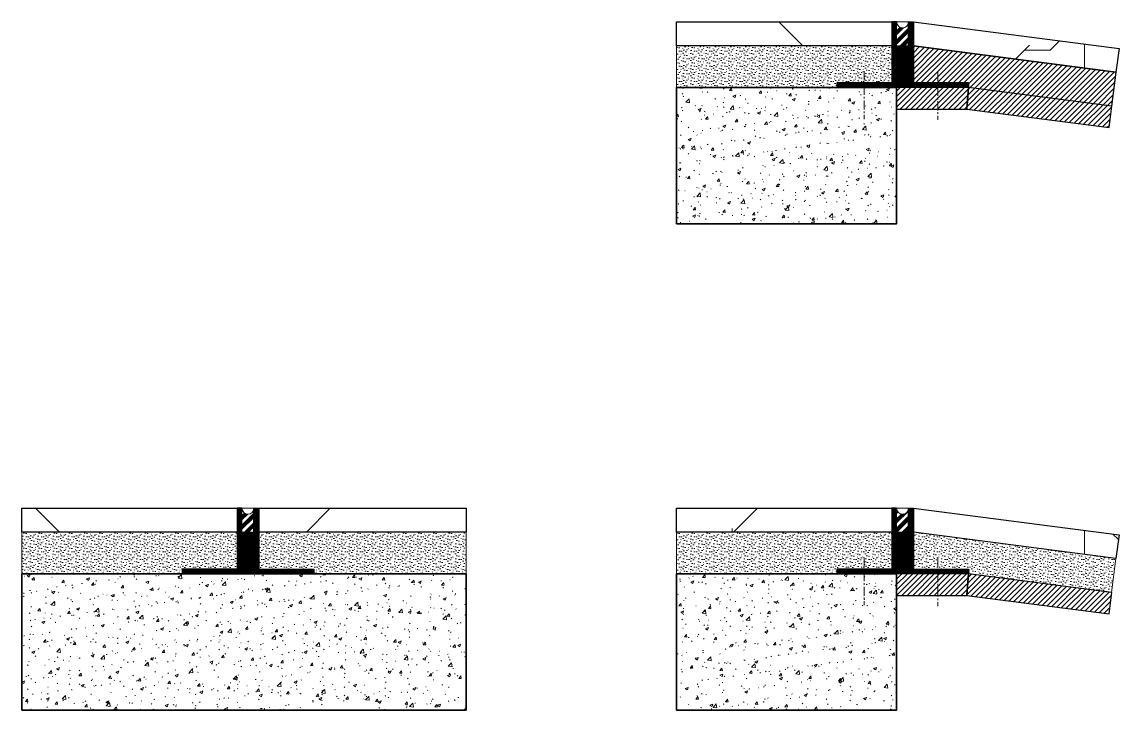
# Model space of a CAD drawing. Header units: millimetres. Extents: x -159872 to 386485, y -250577 to 158966.
# Drawn here: x -45804 to -44886, y 31626 to 32202 of the extents above; entities that cross this region are included whole.
import ezdxf

# ---------------------------------------------------------------- set-up
doc = ezdxf.new("R2010")
doc.units = ezdxf.units.MM
doc.linetypes.add('Line Type-23', pattern=[12.192, 7.62, -1.524, 1.524, -1.524])
doc.layers.add('LDS-finishes-floor', color=252, linetype='Continuous', lineweight=9)
doc.layers.add('LDS-finishes-floor_Hatch', color=7, linetype='Continuous', lineweight=5)
pattern_1 = [(50, (60673.513, -36457.515), (24.7998088, -2.169702), [2.593181, -28.524994]), (-5, (60673.513, -36457.515), (-4.7974314, 26.007607), [2.074545, -22.819995]), (100.4514, (60675.58, -36457.696), (20.0023958, 23.8378892), [2.203865, -24.2425144]), (46.1842, (60673.513, -36450.6), (36.90066, -5.722944), [3.889772, -42.787491]), (96.6356, (60676.59, -36451.077), (32.316664, 33.680856), [3.305797, -36.363766]), (-8.8158, (60673.513, -36450.6), (32.316638, 33.680881), [3.111818, -34.229993]), (21, (60676.97, -36452.329), (20.638509, -13.92085), [2.593181, -28.524994]), (-34, (60676.97, -36452.33), (8.41281, 25.0726067), [2.074545, -22.819995]), (71.4514, (60678.69, -36453.49), (29.0513276, 11.151734), [2.203865, -24.2425144]), (37.5, (60673.513, -36457.515), (0.4204361, 11.51005467), [0.3457575, -68.2698184]), (37.5, (60691.672, -36443.581), (0.4204361, 11.51005467), [0.3457575, -68.2698184]), (37.5, (60691.947, -36443.371), (0.4204361, 11.51005467), [0.3457575, -68.2698184]), (37.5, (60710.6, -36429.058), (0.4204361, 11.51005467), [0.3457575, -68.2698184]), (37.5, (60710.874, -36428.847), (0.4204361, 11.51005467), [0.3457575, -68.2698184]), (7.5, (60673.513, -36457.515), (9.0958266, 13.6370807), [0.3457575, -43.6173086]), (7.5, (60686.951, -36455.746), (9.0958266, 13.6370807), [0.3457575, -43.6173086]), (7.5, (60687.294, -36455.701), (9.0958266, 13.6370807), [0.3457575, -43.6173086]), (7.5, (60709.473, -36452.781), (9.0958266, 13.6370807), [0.3457575, -43.6173086]), (7.5, (60709.816, -36452.736), (9.0958266, 13.6370807), [0.3457575, -43.6173086]), (-32.5, (60665.803, -36457.515), (18.4573111, -0.7798516), [0.3457575, -71.053166]), (-32.5, (60673.385, -36462.345), (18.4573111, -0.7798516), [0.3457575, -71.053166]), (-32.5, (60673.676, -36462.531), (18.4573111, -0.7798516), [0.3457575, -71.053166]), (-32.5, (60696.713, -36477.207), (18.4573111, -0.7798516), [0.3457575, -71.053166]), (-32.5, (60697.005, -36477.393), (18.4573111, -0.7798516), [0.3457575, -71.053166]), (-42.5, (60662.345, -36457.515), (20.1640992, 3.4612048), [0.3457575, -54.214776]), (-42.5, (60670.885, -36465.34), (20.1640992, 3.4612048), [0.3457575, -54.214776]), (-42.5, (60671.14, -36465.574), (20.1640992, 3.4612048), [0.3457575, -54.214776]), (-42.5, (60684.6, -36477.908), (20.1640992, 3.4612048), [0.3457575, -54.214776]), (-42.5, (60684.855, -36478.141), (20.1640992, 3.4612048), [0.3457575, -54.214776])]
pattern_2 = [(45, (60675.529, -36455.824), (6.35, -6.35), [0.08980256, -8.89045354]), (45, (60674.405, -36458.743), (6.35, -6.35), [0.08980256, -8.89045354]), (45, (60677.0365, -36458.329), (6.35, -6.35), [0.08980256, -8.89045354]), (45, (60670.512, -36456.822), (6.35, -6.35), [0.08980256, -8.89045354]), (45, (60672.439, -36459.624), (6.35, -6.35), [0.08980256, -8.89045354]), (45, (60673.893, -36461.1285), (6.35, -6.35), [0.08980256, -8.89045354]), (45, (60676.071, -36459.985), (6.35, -6.35), [0.08980256, -8.89045354]), (45, (60674.183, -36452.748), (6.35, -6.35), [0.08980256, -8.89045354]), (45, (60678.0995, -36457.595), (6.35, -6.35), [0.2245064, -8.7557497]), (45, (60673.876, -36455.224), (6.35, -6.35), [0.08980256, -8.89045354]), (45, (60670.701, -36459.558), (6.35, -6.35), [0.08980256, -8.89045354]), (45, (60672.206, -36454.9495), (6.35, -6.35), [0.2245064, -8.7557497]), (45, (60674.953, -36462.8875), (6.35, -6.35), [0.08980256, -8.89045354]), (45, (60673.513, -36457.515), (6.35, -6.35), [0.2245064, -8.7557497]), (45, (60671.906, -36462.183), (6.35, -6.35), [0.2245064, -8.7557497])]
pattern_3 = [(0, (61187.9, -35583.1), (0, 1028.7), [10.287, -1018.413]), (0, (61599.3, -35583.1), (0, 1028.7), [10.287, -1018.413]), (0, (61342.2, -35830), (0, 1028.7), [10.287, -1018.413]), (0, (60879.3, -35830), (0, 1028.7), [10.287, -1018.413]), (0, (61342.2, -36200.3), (0, 1028.7), [10.287, -1018.413]), (0, (61342.2, -36406.1), (0, 1028.7), [10.287, -1018.413]), (0, (60879.3, -36406.1), (0, 1028.7), [10.287, -1018.413]), (0, (61064.7, -35749.2), (0, 1028.7), [54.485, -974.215]), (0, (61299.9, -35639.2), (0, 1028.7), [116.844, -911.856]), (0, (60763, -36417.4), (0, 1028.7), [23.757, -1004.943]), (0, (61410.4, -36277.9), (0, 1028.7), [69.5926, -959.1074]), (0, (61528.7, -36217), (0, 1028.7), [86.091, -942.609]), (0, (61572.6, -36069.7), (0, 1028.7), [58.715, -969.985]), (0, (60928.4, -35488.4), (0, 1028.7), [37.069, -991.594]), (0, (61321.9, -35488.4), (0, 1028.7), [40.252, -988.411]), (0, (60864.3, -35772.1), (0, 1028.7), [70.358, -958.435]), (0, (61125.4, -35772.1), (0, 1028.7), [44.5376, -984.255]), (0, (60990.4, -35716.5), (0, 1028.7), [21.461, -1007.24]), (0, (61556.2, -35716.5), (0, 1028.7), [44.377, -984.324]), (0, (61238.5, -36146.3), (0, 1028.7), [153.52, -875.124]), (0, (61593.4, -36146.3), (0, 1028.7), [41.98, -986.664]), (0, (60956.5, -36392.1), (0, 1028.7), [62.004, -966.665]), (0, (61630.7, -36392.1), (0, 1028.7), [28.697, -999.9725]), (0, (61458.9, -35694.6), (0, 1028.7), [75.445, -953.255]), (0, (61363.9, -35474.6), (0, 1028.7), [66.749, -961.951]), (0, (61082.9, -35861.4), (0, 1028.7), [62.839, -965.8505]), (0, (61194.6, -35861.4), (0, 1028.7), [89.707, -938.983]), (0, (60843.1, -35460.8), (0, 1028.7), [57.676, -971.024]), (0, (60800, -35987.7), (0, 1028.7), [18.6544, -1010.0456]), (0, (60772.8, -35819.6), (0, 1028.7), [34.719, -993.981]), (0, (61453, -36437.8), (0, 1028.7), [132.0264, -896.6736]), (0, (61357.1, -35934.3), (0, 1028.7), [54.2475, -974.402]), (0, (61466.9, -35934.3), (0, 1028.7), [137.143, -891.506]), (0, (60886.2, -35961.3), (0, 1028.7), [90.4135, -938.2865]), (45, (61557.4, -36084.86), (0, 1028.7003), [21.424, -1433.378]), (45, (61604.1, -35934.3), (0, 1028.7003), [85.022, -1369.78]), (45, (60818.7, -35987.7), (-1e-13, 1028.7003), [73.3144, -1381.4865]), (45, (60934.7, -35772.15), (-1e-13, 1028.7003), [84.875, -1369.927]), (45, (61011.8, -35716.5), (0, 1028.7003), [40.588, -1414.2136]), (45, (61017.65, -35796.2), (-1e-13, 1028.7003), [66.517, -1388.284]), (45, (61392, -36146.35), (-1e-13, 1028.7003), [112.498, -1342.303]), (45, (61467.8, -36277.9), (-1e-13, 1028.7003), [86.091, -1368.71]), (45, (61390.1, -36298.2), (-1e-13, 1028.7003), [28.697, -1426.104]), (45, (61175.4, -36362.94), (-1e-13, 1028.7003), [92.221, -1362.58]), (45, (61018.5, -36392.1), (-1e-13, 1028.7003), [123.1364, -1331.6655]), (45, (60786.8, -36417.4), (-1e-13, 1028.7003), [50.857, -1403.944]), (45, (61416.8, -35639.2), (-1e-13, 1028.7003), [77.483, -1377.318]), (45, (60724.95, -36331), (0, 1028.7003), [78.464, -1377.1516]), (45, (61105.6, -35950.4), (0, 1028.7003), [125.738, -1329.878]), (45, (61635.44, -36146.35), (0, 1028.7003), [40.683, -1414.119]), (45, (61266.2, -35544.1), (-1e-13, 1028.7003), [78.809, -1375.992]), (45, (61350.1, -35488.4), (-1e-13, 1028.7003), [19.53, -1435.271]), (45, (61390.1, -35763.4), (0, 1028.7003), [97.2636, -1357.538]), (45, (61145.7, -35861.4), (-1e-13, 1028.7003), [80.208, -1374.594]), (45, (60745.9, -35558), (0, 1028.7003), [137.521, -1317.281]), (45, (60724.95, -35867.44), (-1e-13, 1028.7003), [67.684, -1387.118]), (45, (61239, -36426.5), (-1e-13, 1028.7003), [38.519, -1416.282]), (45, (61659.4, -36392.1), (-1e-13, 1028.7003), [51.655, -1403.147]), (45, (61585.1, -36437.8), (-1e-13, 1028.7003), [84.11, -1370.691]), (45, (60822.75, -36024.75), (-1e-13, 1028.7003), [89.687, -1365.115]), (45, (60745.9, -36121), (0, 1028.7003), [108.716, -1346.086]), (90, (60822.7, -36381.4), (-1028.7, 6e-14), [63.572, -965.128]), (90, (61471.6, -36066.8), (-1028.7, 6e-14), [72.331, -956.37]), (90, (60745.9, -36181.5), (-1028.7, 6e-14), [60.5, -968.264]), (90, (60745.9, -35615.8), (-1028.7, 6e-14), [57.864, -970.899]), (90, (61471.6, -35584.4), (-1028.7, 6e-14), [68.893, -959.807]), (90, (60870.5, -35935.8), (-1028.7, 6e-14), [53.235, -975.465]), (90, (61664.2, -36117.6), (-1028.7, 6e-14), [14.947, -1013.681]), (90, (61664.2, -35874.2), (-1028.7, 6e-14), [94.023, -934.605]), (90, (61390.1, -36374.9), (-1028.7, 6e-14), [76.661, -952.062]), (90, (61390.1, -35857.4), (-1028.7, 6e-14), [94.023, -934.6995]), (90, (61105.6, -36305.1), (-1028.7, 6e-14), [142.415, -886.328]), (90, (61105.6, -35995.3), (-1028.7, 6e-14), [44.954, -983.789]), (90, (61040.5, -36097.6), (-1028.7, 6e-14), [72.331, -955.65]), (90, (61040.5, -35687.7), (-1028.7, 6e-14), [124.3575, -903.6235]), (90, (60822.7, -36048.6), (-1028.7, 6e-14), [23.883, -1004.817]), (90, (61557.4, -36110.3), (-1028.7, 6e-14), [25.448, -1003.252]), (90, (60764.7, -35672.5), (-1028.7, 6e-14), [37.853, -990.847]), (90, (60724.9, -36379.3), (-1028.7, 6e-14), [48.286, -981.663]), (90, (60724.9, -35911.3), (-1028.7, 6e-14), [45.134, -984.815]), (90, (61266.2, -36399.2), (-1028.7, 6e-14), [75.947, -952.782]), (90, (61266.2, -35605.5), (-1028.7, 6e-14), [61.413, -967.315]), (90, (61695.9, -36355.6), (-1028.7, 6e-14), [57.394, -971.306]), (90, (61161.8, -36069.6), (-1028.7, 6e-14), [18.0825, -1010.6175]), (135, (61082.86, -35861.4), (-1028.7003, 0), [92.221, -1362.58]), (135, (61142.2, -35772.15), (-1028.7003, 0), [32.519, -1422.282]), (135, (61571.24, -35731.5), (-1028.7003, 0), [52.183, -1402.619]), (135, (60938.1, -35498), (-1028.7003, 0), [52.7085, -1402.092]), (135, (61040.5, -35563.4), (-1028.7003, 0), [106.107, -1348.694]), (135, (61471.6, -35515.5), (-1028.7003, 0), [57.864, -1396.9376]), (135, (61664.2, -35780.1), (-1028.7003, 0), [89.998, -1364.804]), (135, (61466.95, -35934.3), (-1028.7003, 0), [108.645, -1346.156]), (135, (61357.14, -35934.3), (-1028.7003, 0), [103.071, -1351.73]), (135, (61471.6, -35994.5), (-1028.7003, 0), [85.117, -1369.684]), (135, (61695.95, -36298.2), (-1028.7003, 0), [114.7885, -1340.0134]), (135, (61453.04, -36437.8), (-1028.7003, 0), [88.975, -1365.8256]), (135, (61266.2, -36323.3), (-1028.7003, 0), [36.165, -1418.636]), (135, (61239, -36426.5), (-1028.7003, 0), [89.868, -1364.934]), (135, (60864.3, -35772.15), (-1028.7003, 0), [140.871, -1313.93]), (135, (60870.54, -35882.6), (-1028.7003, 0), [89.111, -1365.691]), (135, (60800.04, -35987.7), (-1028.7003, 0), [106.198, -1348.603]), (135, (61040.5, -36025.3), (-1028.7003, 0), [90.4135, -1364.3885]), (135, (61105.6, -36162.65), (-1028.7003, 0), [92.002, -1362.8]), (135, (60956.5, -36392.1), (-1028.7003, 0), [297.857, -1156.945]), (135, (60822.75, -36317.84), (-1028.7003, 0), [59.848, -1394.954]), (135, (60763, -36417.4), (-1028.7003, 0), [53.858, -1400.944]), (135, (61593.46, -36146.35), (-1028.7003, 0), [50.962, -1403.839]), (135, (61664.2, -36102.6), (-1028.7003, 0), [46.555, -1408.246]), (135, (61202.4, -35804.7), (-1028.7003, 0), [46.012, -1408.79]), (135, (61299.94, -35639.2), (-1028.7003, 0), [47.693, -1407.108]), (135, (60774.4, -35644.4), (-1028.7003, 0), [40.382, -1414.419]), (135, (61175.3, -36065.1), (-1028.7003, 0), [98.643, -1356.158]), (135, (61238.5, -36146.35), (-1028.7003, 0), [108.496, -1346.306])]
pattern_4 = [(45, (60673.5132, -36457.5152), (-0.79375, 0.440972222), []), (45, (60673.2707, -36457.3829), (-0.79375, 0.440972222), [])]
pattern_5 = [(45, (60673.51323, -36457.5152), (-0.2645833333, 0.4850694444), [])]
pattern_6 = [(45, (60673.513, -36457.515), (-3.92886205, 3.92886205), []), (45, (60672.952, -36456.954), (-3.92886205, 3.92886205), []), (45, (60672.3907, -36456.3927), (-3.92886205, 3.92886205), [])]
pattern_7 = [(45, (60670.5146, -36457.1183), (-3.92886205, 3.92886205), [])]
pattern_8 = [(45, (60673.5132, -36457.5152), (-2.24506403, 2.24506403), [])]

msp = doc.modelspace()

# ---------------------------------------------------------------- hatches: boundary and pattern name
at = {"layer": 'LDS-finishes-floor_Hatch', "linetype": 'Continuous', "lineweight": 5, "transparency": 33554687}
h = msp.add_hatch(dxfattribs=at)
h.set_pattern_fill('02_   riprap', color=251, style=0, pattern_type=2)
h.set_pattern_definition(pattern_3)
h.paths.add_polyline_path([(-45256, 32202.06756), (-45076, 32202.06756), (-45076, 32182.06756), (-45256, 32182.06756)])
h = msp.add_hatch(dxfattribs=at)
h.set_pattern_fill('02_   riprap', color=251, style=0, pattern_type=2)
h.set_pattern_definition(pattern_3)
h.paths.add_polyline_path([(-45256, 32202.06756), (-45076, 32202.06756), (-45076, 32182.06756), (-45256, 32182.06756)])
h = msp.add_hatch(dxfattribs=at)
h.set_pattern_fill('05_   steel', color=250, style=0, pattern_type=2)
h.set_pattern_definition(pattern_4)
h.paths.add_polyline_path([(-45122, 32147.06756), (-45072, 32147.06756), (-45072, 32202.06756), (-45076, 32202.06756), (-45076, 32151.06756), (-45122, 32151.06756)])
h = msp.add_hatch(dxfattribs=at)
h.set_pattern_fill('05_   steel', color=250, style=0, pattern_type=2)
h.set_pattern_definition(pattern_4)
h.paths.add_polyline_path([(-45122, 32147.06756), (-45072, 32147.06756), (-45072, 32202.06756), (-45076, 32202.06756), (-45076, 32151.06756), (-45122, 32151.06756)])
h = msp.add_hatch(dxfattribs=at)
h.set_pattern_fill('07_   rubber-1', color=250, style=0, pattern_type=2)
h.set_pattern_definition(pattern_6)
edge = h.paths.add_edge_path()
edge.add_arc((-45067, 32202.06756), 5, -90, 0, ccw=False)
edge.add_arc((-45067, 32202.06756), 5, 180, 270, ccw=False)
edge.add_line((-45072, 32202.06756), (-45072, 32182.06756))
edge.add_line((-45072, 32182.06756), (-45062, 32182.06756))
edge.add_line((-45062, 32182.06756), (-45062, 32202.06756))
h = msp.add_hatch(dxfattribs=at)
h.set_pattern_fill('07_   rubber', style=0, pattern_type=2)
h.set_pattern_definition(pattern_7)
edge = h.paths.add_edge_path()
edge.add_arc((-45067, 32202.06756), 5, -90, 0, ccw=False)
edge.add_arc((-45067, 32202.06756), 5, 180, 270, ccw=False)
edge.add_line((-45072, 32202.06756), (-45072, 32182.06756))
edge.add_line((-45072, 32182.06756), (-45062, 32182.06756))
edge.add_line((-45062, 32182.06756), (-45062, 32202.06756))
h = msp.add_hatch(dxfattribs=at)
h.set_pattern_fill('07_   rubber-1', color=250, style=0, pattern_type=2)
h.set_pattern_definition(pattern_6)
edge = h.paths.add_edge_path()
edge.add_arc((-45067, 32202.06756), 5, -90, 0, ccw=False)
edge.add_arc((-45067, 32202.06756), 5, 180, 270, ccw=False)
edge.add_line((-45072, 32202.06756), (-45072, 32182.06756))
edge.add_line((-45072, 32182.06756), (-45062, 32182.06756))
edge.add_line((-45062, 32182.06756), (-45062, 32202.06756))
h = msp.add_hatch(dxfattribs=at)
h.set_pattern_fill('07_   rubber', style=0, pattern_type=2)
h.set_pattern_definition(pattern_7)
edge = h.paths.add_edge_path()
edge.add_arc((-45067, 32202.06756), 5, -90, 0, ccw=False)
edge.add_arc((-45067, 32202.06756), 5, 180, 270, ccw=False)
edge.add_line((-45072, 32202.06756), (-45072, 32182.06756))
edge.add_line((-45072, 32182.06756), (-45062, 32182.06756))
edge.add_line((-45062, 32182.06756), (-45062, 32202.06756))
h = msp.add_hatch(dxfattribs=at)
h.set_pattern_fill('05_   steel', color=250, style=0, pattern_type=2)
h.set_pattern_definition(pattern_4)
h.paths.add_polyline_path([(-45012, 32147.06756), (-45062, 32147.06756), (-45062, 32202.06756), (-45058, 32202.06756), (-45058, 32151.06756), (-45012, 32151.06756)])
h = msp.add_hatch(dxfattribs=at)
h.set_pattern_fill('05_   steel', color=250, style=0, pattern_type=2)
h.set_pattern_definition(pattern_4)
h.paths.add_polyline_path([(-45012, 32147.06756), (-45062, 32147.06756), (-45062, 32202.06756), (-45058, 32202.06756), (-45058, 32151.06756), (-45012, 32151.06756)])
h = msp.add_hatch(dxfattribs=at)
h.set_pattern_fill('02_   riprap', color=251, style=0, pattern_type=2)
h.set_pattern_definition(pattern_3)
h.paths.add_polyline_path([(-45058, 32202.06756), (-44885.9453, 32179.77314), (-44888.51536, 32159.93896), (-45058, 32182.06756)])
h = msp.add_hatch(dxfattribs=at)
h.set_pattern_fill('02_   riprap', color=251, style=0, pattern_type=2)
h.set_pattern_definition(pattern_3)
h.paths.add_polyline_path([(-45058, 32202.06756), (-44885.9453, 32179.77314), (-44888.51536, 32159.93896), (-45058, 32182.06756)])
h = msp.add_hatch(dxfattribs=at)
h.set_pattern_fill('Sand', style=0, pattern_type=2)
h.set_pattern_definition(pattern_2)
h.paths.add_polyline_path([(-45256, 32182.06756), (-45256, 32147.06756), (-45122, 32147.06756), (-45122, 32151.06756), (-45076, 32151.06756), (-45076, 32182.06756)])
h = msp.add_hatch(dxfattribs=at)
h.set_pattern_fill('Sand', style=0, pattern_type=2)
h.set_pattern_definition(pattern_2)
h.paths.add_polyline_path([(-45256, 32182.06756), (-45256, 32147.06756), (-45122, 32147.06756), (-45122, 32151.06756), (-45076, 32151.06756), (-45076, 32182.06756)])
h = msp.add_hatch(dxfattribs=at)
h.set_pattern_fill('01_   cut', color=250, style=0, pattern_type=2)
h.set_pattern_definition(pattern_5)
h.paths.add_polyline_path([(-45062, 32182.06756), (-45072, 32182.06756), (-45072, 32147.06756), (-45062, 32147.06756)])
h = msp.add_hatch(dxfattribs=at)
h.set_pattern_fill('01_   cut', color=250, style=0, pattern_type=2)
h.set_pattern_definition(pattern_5)
h.paths.add_polyline_path([(-45062, 32182.06756), (-45072, 32182.06756), (-45072, 32147.06756), (-45062, 32147.06756)])
h = msp.add_hatch(dxfattribs=at)
h.set_pattern_fill('01_   line_ diag (general3)', color=8, style=0, pattern_type=2)
h.set_pattern_definition(pattern_8)
h.paths.add_polyline_path([(-44888.51536, 32159.93896), (-44892.19478, 32131.5435), (-45012, 32147.06756), (-45012, 32151.06756), (-45058, 32151.06756), (-45058, 32182.06756)])
h = msp.add_hatch(dxfattribs=at)
h.set_pattern_fill('01_   line_ diag (general3)', color=8, style=0, pattern_type=2)
h.set_pattern_definition(pattern_8)
h.paths.add_polyline_path([(-44888.51536, 32159.93896), (-44892.19478, 32131.5435), (-45012, 32147.06756), (-45012, 32151.06756), (-45058, 32151.06756), (-45058, 32182.06756)])
h = msp.add_hatch(dxfattribs=at)
h.set_pattern_fill('03_   concrete 2', color=251, style=0, pattern_type=2)
h.set_pattern_definition(pattern_1)
h.paths.add_polyline_path([(-45256, 32147.06756), (-45072, 32147.06756), (-45072, 32033.06756), (-45256, 32033.06756)])
h = msp.add_hatch(dxfattribs=at)
h.set_pattern_fill('03_   concrete 2', color=251, style=0, pattern_type=2)
h.set_pattern_definition(pattern_1)
h.paths.add_polyline_path([(-45256, 32147.06756), (-45072, 32147.06756), (-45072, 32033.06756), (-45256, 32033.06756)])
h = msp.add_hatch(dxfattribs=at)
h.set_pattern_fill('01_   line_ diag (general3)', color=8, style=0, pattern_type=2)
h.set_pattern_definition(pattern_8)
h.paths.add_polyline_path([(-45072, 32129.06756), (-45013.16134, 32129.06756), (-45013.13554, 32129.46756), (-45012, 32147.06756), (-45072, 32147.06756)])
h = msp.add_hatch(dxfattribs=at)
h.set_pattern_fill('01_   line_ diag (general3)', color=8, style=0, pattern_type=2)
h.set_pattern_definition(pattern_8)
h.paths.add_polyline_path([(-45072, 32129.06756), (-45013.16134, 32129.06756), (-45013.13554, 32129.46756), (-45012, 32147.06756), (-45072, 32147.06756)])
h = msp.add_hatch(dxfattribs=at)
h.set_pattern_fill('01_   line_ diag (general3)', color=8, style=0, pattern_type=2)
h.set_pattern_definition(pattern_8)
h.paths.add_polyline_path([(-45012, 32147.06756), (-45013.16134, 32129.06756), (-44894.35653, 32113.67313), (-44892.04347, 32131.52389)])
h = msp.add_hatch(dxfattribs=at)
h.set_pattern_fill('01_   line_ diag (general3)', color=8, style=0, pattern_type=2)
h.set_pattern_definition(pattern_8)
h.paths.add_polyline_path([(-45012, 32147.06756), (-45013.16134, 32129.06756), (-44894.35653, 32113.67313), (-44892.04347, 32131.52389)])
h = msp.add_hatch(dxfattribs=at)
h.set_pattern_fill('02_   riprap', color=251, style=0, pattern_type=2)
h.set_pattern_definition(pattern_3)
h.paths.add_polyline_path([(-45803.50689, 31795.06756), (-45623.50689, 31795.06756), (-45623.50689, 31775.06756), (-45803.50689, 31775.06756)])
h = msp.add_hatch(dxfattribs=at)
h.set_pattern_fill('02_   riprap', color=251, style=0, pattern_type=2)
h.set_pattern_definition(pattern_3)
h.paths.add_polyline_path([(-45803.50689, 31795.06756), (-45623.50689, 31795.06756), (-45623.50689, 31775.06756), (-45803.50689, 31775.06756)])
h = msp.add_hatch(dxfattribs=at)
h.set_pattern_fill('05_   steel', color=250, style=0, pattern_type=2)
h.set_pattern_definition(pattern_4)
h.paths.add_polyline_path([(-45669.50689, 31740.06756), (-45619.50689, 31740.06756), (-45619.50689, 31795.06756), (-45623.50689, 31795.06756), (-45623.50689, 31744.06756), (-45669.50689, 31744.06756)])
h = msp.add_hatch(dxfattribs=at)
h.set_pattern_fill('05_   steel', color=250, style=0, pattern_type=2)
h.set_pattern_definition(pattern_4)
h.paths.add_polyline_path([(-45669.50689, 31740.06756), (-45619.50689, 31740.06756), (-45619.50689, 31795.06756), (-45623.50689, 31795.06756), (-45623.50689, 31744.06756), (-45669.50689, 31744.06756)])
h = msp.add_hatch(dxfattribs=at)
h.set_pattern_fill('07_   rubber-1', color=250, style=0, pattern_type=2)
h.set_pattern_definition(pattern_6)
edge = h.paths.add_edge_path()
edge.add_arc((-45614.50689, 31795.06756), 5, -90, 0, ccw=False)
edge.add_arc((-45614.50689, 31795.06756), 5, 180, 270, ccw=False)
edge.add_line((-45619.50689, 31795.06756), (-45619.50689, 31775.06756))
edge.add_line((-45619.50689, 31775.06756), (-45609.50689, 31775.06756))
edge.add_line((-45609.50689, 31775.06756), (-45609.50689, 31795.06756))
h = msp.add_hatch(dxfattribs=at)
h.set_pattern_fill('07_   rubber', style=0, pattern_type=2)
h.set_pattern_definition(pattern_7)
edge = h.paths.add_edge_path()
edge.add_arc((-45614.50689, 31795.06756), 5, -90, 0, ccw=False)
edge.add_arc((-45614.50689, 31795.06756), 5, 180, 270, ccw=False)
edge.add_line((-45619.50689, 31795.06756), (-45619.50689, 31775.06756))
edge.add_line((-45619.50689, 31775.06756), (-45609.50689, 31775.06756))
edge.add_line((-45609.50689, 31775.06756), (-45609.50689, 31795.06756))
h = msp.add_hatch(dxfattribs=at)
h.set_pattern_fill('07_   rubber-1', color=250, style=0, pattern_type=2)
h.set_pattern_definition(pattern_6)
edge = h.paths.add_edge_path()
edge.add_arc((-45614.50689, 31795.06756), 5, -90, 0, ccw=False)
edge.add_arc((-45614.50689, 31795.06756), 5, 180, 270, ccw=False)
edge.add_line((-45619.50689, 31795.06756), (-45619.50689, 31775.06756))
edge.add_line((-45619.50689, 31775.06756), (-45609.50689, 31775.06756))
edge.add_line((-45609.50689, 31775.06756), (-45609.50689, 31795.06756))
h = msp.add_hatch(dxfattribs=at)
h.set_pattern_fill('07_   rubber', style=0, pattern_type=2)
h.set_pattern_definition(pattern_7)
edge = h.paths.add_edge_path()
edge.add_arc((-45614.50689, 31795.06756), 5, -90, 0, ccw=False)
edge.add_arc((-45614.50689, 31795.06756), 5, 180, 270, ccw=False)
edge.add_line((-45619.50689, 31795.06756), (-45619.50689, 31775.06756))
edge.add_line((-45619.50689, 31775.06756), (-45609.50689, 31775.06756))
edge.add_line((-45609.50689, 31775.06756), (-45609.50689, 31795.06756))
h = msp.add_hatch(dxfattribs=at)
h.set_pattern_fill('05_   steel', color=250, style=0, pattern_type=2)
h.set_pattern_definition(pattern_4)
h.paths.add_polyline_path([(-45559.50689, 31740.06756), (-45609.50689, 31740.06756), (-45609.50689, 31795.06756), (-45605.50689, 31795.06756), (-45605.50689, 31744.06756), (-45559.50689, 31744.06756)])
h = msp.add_hatch(dxfattribs=at)
h.set_pattern_fill('05_   steel', color=250, style=0, pattern_type=2)
h.set_pattern_definition(pattern_4)
h.paths.add_polyline_path([(-45559.50689, 31740.06756), (-45609.50689, 31740.06756), (-45609.50689, 31795.06756), (-45605.50689, 31795.06756), (-45605.50689, 31744.06756), (-45559.50689, 31744.06756)])
h = msp.add_hatch(dxfattribs=at)
h.set_pattern_fill('02_   riprap', color=251, style=0, pattern_type=2)
h.set_pattern_definition(pattern_3)
h.paths.add_polyline_path([(-45605.50689, 31795.06756), (-45432.01377, 31795.06756), (-45432.01377, 31775.06756), (-45605.50689, 31775.06756)])
h = msp.add_hatch(dxfattribs=at)
h.set_pattern_fill('02_   riprap', color=251, style=0, pattern_type=2)
h.set_pattern_definition(pattern_3)
h.paths.add_polyline_path([(-45605.50689, 31795.06756), (-45432.01377, 31795.06756), (-45432.01377, 31775.06756), (-45605.50689, 31775.06756)])
h = msp.add_hatch(dxfattribs=at)
h.set_pattern_fill('02_   riprap', color=251, style=0, pattern_type=2)
h.set_pattern_definition(pattern_3)
h.paths.add_polyline_path([(-45256, 31795.06756), (-45076, 31795.06756), (-45076, 31775.06756), (-45256, 31775.06756)])
h = msp.add_hatch(dxfattribs=at)
h.set_pattern_fill('02_   riprap', color=251, style=0, pattern_type=2)
h.set_pattern_definition(pattern_3)
h.paths.add_polyline_path([(-45256, 31795.06756), (-45076, 31795.06756), (-45076, 31775.06756), (-45256, 31775.06756)])
h = msp.add_hatch(dxfattribs=at)
h.set_pattern_fill('05_   steel', color=250, style=0, pattern_type=2)
h.set_pattern_definition(pattern_4)
h.paths.add_polyline_path([(-45122, 31740.06756), (-45072, 31740.06756), (-45072, 31795.06756), (-45076, 31795.06756), (-45076, 31744.06756), (-45122, 31744.06756)])
h = msp.add_hatch(dxfattribs=at)
h.set_pattern_fill('05_   steel', color=250, style=0, pattern_type=2)
h.set_pattern_definition(pattern_4)
h.paths.add_polyline_path([(-45122, 31740.06756), (-45072, 31740.06756), (-45072, 31795.06756), (-45076, 31795.06756), (-45076, 31744.06756), (-45122, 31744.06756)])
h = msp.add_hatch(dxfattribs=at)
h.set_pattern_fill('07_   rubber-1', color=250, style=0, pattern_type=2)
h.set_pattern_definition(pattern_6)
edge = h.paths.add_edge_path()
edge.add_arc((-45067, 31795.06756), 5, -90, 0, ccw=False)
edge.add_arc((-45067, 31795.06756), 5, 180, 270, ccw=False)
edge.add_line((-45072, 31795.06756), (-45072, 31775.06756))
edge.add_line((-45072, 31775.06756), (-45062, 31775.06756))
edge.add_line((-45062, 31775.06756), (-45062, 31795.06756))
h = msp.add_hatch(dxfattribs=at)
h.set_pattern_fill('07_   rubber', style=0, pattern_type=2)
h.set_pattern_definition(pattern_7)
edge = h.paths.add_edge_path()
edge.add_arc((-45067, 31795.06756), 5, -90, 0, ccw=False)
edge.add_arc((-45067, 31795.06756), 5, 180, 270, ccw=False)
edge.add_line((-45072, 31795.06756), (-45072, 31775.06756))
edge.add_line((-45072, 31775.06756), (-45062, 31775.06756))
edge.add_line((-45062, 31775.06756), (-45062, 31795.06756))
h = msp.add_hatch(dxfattribs=at)
h.set_pattern_fill('07_   rubber-1', color=250, style=0, pattern_type=2)
h.set_pattern_definition(pattern_6)
edge = h.paths.add_edge_path()
edge.add_arc((-45067, 31795.06756), 5, -90, 0, ccw=False)
edge.add_arc((-45067, 31795.06756), 5, 180, 270, ccw=False)
edge.add_line((-45072, 31795.06756), (-45072, 31775.06756))
edge.add_line((-45072, 31775.06756), (-45062, 31775.06756))
edge.add_line((-45062, 31775.06756), (-45062, 31795.06756))
h = msp.add_hatch(dxfattribs=at)
h.set_pattern_fill('07_   rubber', style=0, pattern_type=2)
h.set_pattern_definition(pattern_7)
edge = h.paths.add_edge_path()
edge.add_arc((-45067, 31795.06756), 5, -90, 0, ccw=False)
edge.add_arc((-45067, 31795.06756), 5, 180, 270, ccw=False)
edge.add_line((-45072, 31795.06756), (-45072, 31775.06756))
edge.add_line((-45072, 31775.06756), (-45062, 31775.06756))
edge.add_line((-45062, 31775.06756), (-45062, 31795.06756))
h = msp.add_hatch(dxfattribs=at)
h.set_pattern_fill('05_   steel', color=250, style=0, pattern_type=2)
h.set_pattern_definition(pattern_4)
h.paths.add_polyline_path([(-45012, 31740.06756), (-45062, 31740.06756), (-45062, 31795.06756), (-45058, 31795.06756), (-45058, 31744.06756), (-45012, 31744.06756)])
h = msp.add_hatch(dxfattribs=at)
h.set_pattern_fill('05_   steel', color=250, style=0, pattern_type=2)
h.set_pattern_definition(pattern_4)
h.paths.add_polyline_path([(-45012, 31740.06756), (-45062, 31740.06756), (-45062, 31795.06756), (-45058, 31795.06756), (-45058, 31744.06756), (-45012, 31744.06756)])
h = msp.add_hatch(dxfattribs=at)
h.set_pattern_fill('02_   riprap', color=251, style=0, pattern_type=2)
h.set_pattern_definition(pattern_3)
h.paths.add_polyline_path([(-45058, 31795.06756), (-44885.9453, 31772.77314), (-44888.51536, 31752.93896), (-45058, 31775.06756)])
h = msp.add_hatch(dxfattribs=at)
h.set_pattern_fill('02_   riprap', color=251, style=0, pattern_type=2)
h.set_pattern_definition(pattern_3)
h.paths.add_polyline_path([(-45058, 31795.06756), (-44885.9453, 31772.77314), (-44888.51536, 31752.93896), (-45058, 31775.06756)])
h = msp.add_hatch(dxfattribs=at)
h.set_pattern_fill('Sand', style=0, pattern_type=2)
h.set_pattern_definition(pattern_2)
h.paths.add_polyline_path([(-45803.50689, 31775.06756), (-45803.50689, 31740.06756), (-45669.50689, 31740.06756), (-45669.50689, 31744.06756), (-45623.50689, 31744.06756), (-45623.50689, 31775.06756)])
h = msp.add_hatch(dxfattribs=at)
h.set_pattern_fill('Sand', style=0, pattern_type=2)
h.set_pattern_definition(pattern_2)
h.paths.add_polyline_path([(-45803.50689, 31775.06756), (-45803.50689, 31740.06756), (-45669.50689, 31740.06756), (-45669.50689, 31744.06756), (-45623.50689, 31744.06756), (-45623.50689, 31775.06756)])
h = msp.add_hatch(dxfattribs=at)
h.set_pattern_fill('01_   cut', color=250, style=0, pattern_type=2)
h.set_pattern_definition(pattern_5)
h.paths.add_polyline_path([(-45609.50689, 31775.06756), (-45619.50689, 31775.06756), (-45619.50689, 31740.06756), (-45609.50689, 31740.06756)])
h = msp.add_hatch(dxfattribs=at)
h.set_pattern_fill('01_   cut', color=250, style=0, pattern_type=2)
h.set_pattern_definition(pattern_5)
h.paths.add_polyline_path([(-45609.50689, 31775.06756), (-45619.50689, 31775.06756), (-45619.50689, 31740.06756), (-45609.50689, 31740.06756)])
h = msp.add_hatch(dxfattribs=at)
h.set_pattern_fill('Sand', style=0, pattern_type=2)
h.set_pattern_definition(pattern_2)
h.paths.add_polyline_path([(-45432.01377, 31775.06756), (-45432.01377, 31740.06756), (-45559.50689, 31740.06756), (-45559.50689, 31744.06756), (-45605.50689, 31744.06756), (-45605.50689, 31775.06756)])
h = msp.add_hatch(dxfattribs=at)
h.set_pattern_fill('Sand', style=0, pattern_type=2)
h.set_pattern_definition(pattern_2)
h.paths.add_polyline_path([(-45432.01377, 31775.06756), (-45432.01377, 31740.06756), (-45559.50689, 31740.06756), (-45559.50689, 31744.06756), (-45605.50689, 31744.06756), (-45605.50689, 31775.06756)])
h = msp.add_hatch(dxfattribs=at)
h.set_pattern_fill('Sand', style=0, pattern_type=2)
h.set_pattern_definition(pattern_2)
h.paths.add_polyline_path([(-45256, 31775.06756), (-45256, 31740.06756), (-45122, 31740.06756), (-45122, 31744.06756), (-45076, 31744.06756), (-45076, 31775.06756)])
h = msp.add_hatch(dxfattribs=at)
h.set_pattern_fill('Sand', style=0, pattern_type=2)
h.set_pattern_definition(pattern_2)
h.paths.add_polyline_path([(-45256, 31775.06756), (-45256, 31740.06756), (-45122, 31740.06756), (-45122, 31744.06756), (-45076, 31744.06756), (-45076, 31775.06756)])
h = msp.add_hatch(dxfattribs=at)
h.set_pattern_fill('01_   cut', color=250, style=0, pattern_type=2)
h.set_pattern_definition(pattern_5)
h.paths.add_polyline_path([(-45062, 31775.06756), (-45072, 31775.06756), (-45072, 31740.06756), (-45062, 31740.06756)])
h = msp.add_hatch(dxfattribs=at)
h.set_pattern_fill('01_   cut', color=250, style=0, pattern_type=2)
h.set_pattern_definition(pattern_5)
h.paths.add_polyline_path([(-45062, 31775.06756), (-45072, 31775.06756), (-45072, 31740.06756), (-45062, 31740.06756)])
h = msp.add_hatch(dxfattribs=at)
h.set_pattern_fill('Sand', style=0, pattern_type=2)
h.set_pattern_definition(pattern_2)
h.paths.add_polyline_path([(-44888.51536, 31752.93896), (-44892.19478, 31724.5435), (-45012, 31740.06756), (-45012, 31744.06756), (-45058, 31744.06756), (-45058, 31775.06756)])
h = msp.add_hatch(dxfattribs=at)
h.set_pattern_fill('Sand', style=0, pattern_type=2)
h.set_pattern_definition(pattern_2)
h.paths.add_polyline_path([(-44888.51536, 31752.93896), (-44892.19478, 31724.5435), (-45012, 31740.06756), (-45012, 31744.06756), (-45058, 31744.06756), (-45058, 31775.06756)])
h = msp.add_hatch(dxfattribs=at)
h.set_pattern_fill('03_   concrete 2', color=251, style=0, pattern_type=2)
h.set_pattern_definition(pattern_1)
h.paths.add_polyline_path([(-45803.50689, 31740.06756), (-45432.01377, 31740.06756), (-45432.01377, 31626.06756), (-45803.50689, 31626.06756)])
h = msp.add_hatch(dxfattribs=at)
h.set_pattern_fill('03_   concrete 2', color=251, style=0, pattern_type=2)
h.set_pattern_definition(pattern_1)
h.paths.add_polyline_path([(-45803.50689, 31740.06756), (-45432.01377, 31740.06756), (-45432.01377, 31626.06756), (-45803.50689, 31626.06756)])
h = msp.add_hatch(dxfattribs=at)
h.set_pattern_fill('03_   concrete 2', color=251, style=0, pattern_type=2)
h.set_pattern_definition(pattern_1)
h.paths.add_polyline_path([(-45256, 31740.06756), (-45072, 31740.06756), (-45072, 31626.06756), (-45256, 31626.06756)])
h = msp.add_hatch(dxfattribs=at)
h.set_pattern_fill('03_   concrete 2', color=251, style=0, pattern_type=2)
h.set_pattern_definition(pattern_1)
h.paths.add_polyline_path([(-45256, 31740.06756), (-45072, 31740.06756), (-45072, 31626.06756), (-45256, 31626.06756)])
h = msp.add_hatch(dxfattribs=at)
h.set_pattern_fill('01_   line_ diag (general3)', color=8, style=0, pattern_type=2)
h.set_pattern_definition(pattern_8)
h.paths.add_polyline_path([(-45072, 31722.06756), (-45013.16134, 31722.06756), (-45013.13554, 31722.46756), (-45012, 31740.06756), (-45072, 31740.06756)])
h = msp.add_hatch(dxfattribs=at)
h.set_pattern_fill('01_   line_ diag (general3)', color=8, style=0, pattern_type=2)
h.set_pattern_definition(pattern_8)
h.paths.add_polyline_path([(-45072, 31722.06756), (-45013.16134, 31722.06756), (-45013.13554, 31722.46756), (-45012, 31740.06756), (-45072, 31740.06756)])
h = msp.add_hatch(dxfattribs=at)
h.set_pattern_fill('01_   line_ diag (general3)', color=8, style=0, pattern_type=2)
h.set_pattern_definition(pattern_8)
h.paths.add_polyline_path([(-45012, 31740.06756), (-45013.16134, 31722.06756), (-44894.35653, 31706.67313), (-44892.04347, 31724.52389)])
h = msp.add_hatch(dxfattribs=at)
h.set_pattern_fill('01_   line_ diag (general3)', color=8, style=0, pattern_type=2)
h.set_pattern_definition(pattern_8)
h.paths.add_polyline_path([(-45012, 31740.06756), (-45013.16134, 31722.06756), (-44894.35653, 31706.67313), (-44892.04347, 31724.52389)])

# ---------------------------------------------------------------- linework, layer by layer
at = {"layer": 'LDS-finishes-floor', "color": 7, "linetype": 'Line Type-23', "lineweight": 18, "transparency": 33554687}
for p, q in [((-45099, 32160.74412), (-45099, 32120.74412)), ((-45099, 32160.74412), (-45099, 32120.74412)), ((-45037.5, 32160.06756), (-45037.5, 32120.06756)), ((-45037.5, 32160.06756), (-45037.5, 32120.06756)), ((-45099, 31753.74412), (-45099, 31713.74412)), ((-45099, 31753.74412), (-45099, 31713.74412)), ((-45037.5, 31753.06756), (-45037.5, 31713.06756)), ((-45037.5, 31753.06756), (-45037.5, 31713.06756))]:
    msp.add_line(p, q, dxfattribs=at)
at = {"layer": 'LDS-finishes-floor', "color": 7, "linetype": 'Continuous', "lineweight": 25, "transparency": 33554687, "flags": 128}
for points in [[(-45256, 32202.06756), (-45076, 32202.06756), (-45076, 32182.06756), (-45256, 32182.06756)], [(-45256, 32202.06756), (-45076, 32202.06756), (-45076, 32182.06756), (-45256, 32182.06756)], [(-45122, 32147.06756), (-45072, 32147.06756), (-45072, 32202.06756), (-45076, 32202.06756), (-45076, 32151.06756), (-45122, 32151.06756)], [(-45122, 32147.06756), (-45072, 32147.06756), (-45072, 32202.06756), (-45076, 32202.06756), (-45076, 32151.06756), (-45122, 32151.06756)], [(-45012, 32147.06756), (-45062, 32147.06756), (-45062, 32202.06756), (-45058, 32202.06756), (-45058, 32151.06756), (-45012, 32151.06756)], [(-45012, 32147.06756), (-45062, 32147.06756), (-45062, 32202.06756), (-45058, 32202.06756), (-45058, 32151.06756), (-45012, 32151.06756)], [(-45058, 32202.06756), (-44885.9453, 32179.77314), (-44888.51536, 32159.93896), (-45058, 32182.06756)], [(-45058, 32202.06756), (-44885.9453, 32179.77314), (-44888.51536, 32159.93896), (-45058, 32182.06756)], [(-45803.50689, 31795.06756), (-45623.50689, 31795.06756), (-45623.50689, 31775.06756), (-45803.50689, 31775.06756)], [(-45803.50689, 31795.06756), (-45623.50689, 31795.06756), (-45623.50689, 31775.06756), (-45803.50689, 31775.06756)], [(-45669.50689, 31740.06756), (-45619.50689, 31740.06756), (-45619.50689, 31795.06756), (-45623.50689, 31795.06756), (-45623.50689, 31744.06756), (-45669.50689, 31744.06756)], [(-45669.50689, 31740.06756), (-45619.50689, 31740.06756), (-45619.50689, 31795.06756), (-45623.50689, 31795.06756), (-45623.50689, 31744.06756), (-45669.50689, 31744.06756)], [(-45559.50689, 31740.06756), (-45609.50689, 31740.06756), (-45609.50689, 31795.06756), (-45605.50689, 31795.06756), (-45605.50689, 31744.06756), (-45559.50689, 31744.06756)], [(-45559.50689, 31740.06756), (-45609.50689, 31740.06756), (-45609.50689, 31795.06756), (-45605.50689, 31795.06756), (-45605.50689, 31744.06756), (-45559.50689, 31744.06756)], [(-45605.50689, 31795.06756), (-45432.01377, 31795.06756), (-45432.01377, 31775.06756), (-45605.50689, 31775.06756)], [(-45605.50689, 31795.06756), (-45432.01377, 31795.06756), (-45432.01377, 31775.06756), (-45605.50689, 31775.06756)], [(-45256, 31795.06756), (-45076, 31795.06756), (-45076, 31775.06756), (-45256, 31775.06756)], [(-45256, 31795.06756), (-45076, 31795.06756), (-45076, 31775.06756), (-45256, 31775.06756)], [(-45122, 31740.06756), (-45072, 31740.06756), (-45072, 31795.06756), (-45076, 31795.06756), (-45076, 31744.06756), (-45122, 31744.06756)], [(-45122, 31740.06756), (-45072, 31740.06756), (-45072, 31795.06756), (-45076, 31795.06756), (-45076, 31744.06756), (-45122, 31744.06756)], [(-45012, 31740.06756), (-45062, 31740.06756), (-45062, 31795.06756), (-45058, 31795.06756), (-45058, 31744.06756), (-45012, 31744.06756)], [(-45012, 31740.06756), (-45062, 31740.06756), (-45062, 31795.06756), (-45058, 31795.06756), (-45058, 31744.06756), (-45012, 31744.06756)], [(-45058, 31795.06756), (-44885.9453, 31772.77314), (-44888.51536, 31752.93896), (-45058, 31775.06756)], [(-45058, 31795.06756), (-44885.9453, 31772.77314), (-44888.51536, 31752.93896), (-45058, 31775.06756)]]:
    msp.add_lwpolyline(points, close=True, dxfattribs=at)
at = {"layer": 'LDS-finishes-floor', "color": 7, "linetype": 'Continuous', "lineweight": 18, "transparency": 33554687, "flags": 128}
for points in [[(-45072, 32182.06756), (-45062, 32182.06756), (-45062, 32202.06756), (-45072, 32202.06756)], [(-45072, 32182.06756), (-45062, 32182.06756), (-45062, 32202.06756), (-45072, 32202.06756)], [(-45072, 32182.06756), (-45062, 32182.06756), (-45062, 32202.06756), (-45072, 32202.06756)], [(-45072, 32182.06756), (-45062, 32182.06756), (-45062, 32202.06756), (-45072, 32202.06756)], [(-45256, 32182.06756), (-45256, 32147.06756), (-45122, 32147.06756), (-45122, 32151.06756), (-45076, 32151.06756), (-45076, 32182.06756)], [(-45256, 32182.06756), (-45256, 32147.06756), (-45122, 32147.06756), (-45122, 32151.06756), (-45076, 32151.06756), (-45076, 32182.06756)], [(-45062, 32182.06756), (-45072, 32182.06756), (-45072, 32147.06756), (-45062, 32147.06756)], [(-45062, 32182.06756), (-45072, 32182.06756), (-45072, 32147.06756), (-45062, 32147.06756)], [(-45619.50689, 31775.06756), (-45609.50689, 31775.06756), (-45609.50689, 31795.06756), (-45619.50689, 31795.06756)], [(-45619.50689, 31775.06756), (-45609.50689, 31775.06756), (-45609.50689, 31795.06756), (-45619.50689, 31795.06756)], [(-45619.50689, 31775.06756), (-45609.50689, 31775.06756), (-45609.50689, 31795.06756), (-45619.50689, 31795.06756)], [(-45619.50689, 31775.06756), (-45609.50689, 31775.06756), (-45609.50689, 31795.06756), (-45619.50689, 31795.06756)], [(-45072, 31775.06756), (-45062, 31775.06756), (-45062, 31795.06756), (-45072, 31795.06756)], [(-45072, 31775.06756), (-45062, 31775.06756), (-45062, 31795.06756), (-45072, 31795.06756)], [(-45072, 31775.06756), (-45062, 31775.06756), (-45062, 31795.06756), (-45072, 31795.06756)], [(-45072, 31775.06756), (-45062, 31775.06756), (-45062, 31795.06756), (-45072, 31795.06756)], [(-45803.50689, 31775.06756), (-45803.50689, 31740.06756), (-45669.50689, 31740.06756), (-45669.50689, 31744.06756), (-45623.50689, 31744.06756), (-45623.50689, 31775.06756)], [(-45803.50689, 31775.06756), (-45803.50689, 31740.06756), (-45669.50689, 31740.06756), (-45669.50689, 31744.06756), (-45623.50689, 31744.06756), (-45623.50689, 31775.06756)], [(-45609.50689, 31775.06756), (-45619.50689, 31775.06756), (-45619.50689, 31740.06756), (-45609.50689, 31740.06756)], [(-45609.50689, 31775.06756), (-45619.50689, 31775.06756), (-45619.50689, 31740.06756), (-45609.50689, 31740.06756)], [(-45432.01377, 31775.06756), (-45432.01377, 31740.06756), (-45559.50689, 31740.06756), (-45559.50689, 31744.06756), (-45605.50689, 31744.06756), (-45605.50689, 31775.06756)], [(-45432.01377, 31775.06756), (-45432.01377, 31740.06756), (-45559.50689, 31740.06756), (-45559.50689, 31744.06756), (-45605.50689, 31744.06756), (-45605.50689, 31775.06756)], [(-45256, 31775.06756), (-45256, 31740.06756), (-45122, 31740.06756), (-45122, 31744.06756), (-45076, 31744.06756), (-45076, 31775.06756)], [(-45256, 31775.06756), (-45256, 31740.06756), (-45122, 31740.06756), (-45122, 31744.06756), (-45076, 31744.06756), (-45076, 31775.06756)], [(-45062, 31775.06756), (-45072, 31775.06756), (-45072, 31740.06756), (-45062, 31740.06756)], [(-45062, 31775.06756), (-45072, 31775.06756), (-45072, 31740.06756), (-45062, 31740.06756)], [(-44888.51536, 31752.93896), (-44892.19478, 31724.5435), (-45012, 31740.06756), (-45012, 31744.06756), (-45058, 31744.06756), (-45058, 31775.06756)], [(-44888.51536, 31752.93896), (-44892.19478, 31724.5435), (-45012, 31740.06756), (-45012, 31744.06756), (-45058, 31744.06756), (-45058, 31775.06756)]]:
    msp.add_lwpolyline(points, close=True, dxfattribs=at)
for points in [[(-45062, 32202.06756, -0.414213562), (-45067, 32197.06756, -0.414213562), (-45072, 32202.06756), (-45072, 32182.06756), (-45062, 32182.06756), (-45062, 32202.06756)], [(-45062, 32202.06756, -0.414213562), (-45067, 32197.06756, -0.414213562), (-45072, 32202.06756), (-45072, 32182.06756), (-45062, 32182.06756), (-45062, 32202.06756)], [(-45609.50689, 31795.06756, -0.414213562), (-45614.50689, 31790.06756, -0.414213562), (-45619.50689, 31795.06756), (-45619.50689, 31775.06756), (-45609.50689, 31775.06756), (-45609.50689, 31795.06756)], [(-45609.50689, 31795.06756, -0.414213562), (-45614.50689, 31790.06756, -0.414213562), (-45619.50689, 31795.06756), (-45619.50689, 31775.06756), (-45609.50689, 31775.06756), (-45609.50689, 31795.06756)], [(-45062, 31795.06756, -0.414213562), (-45067, 31790.06756, -0.414213562), (-45072, 31795.06756), (-45072, 31775.06756), (-45062, 31775.06756), (-45062, 31795.06756)], [(-45062, 31795.06756, -0.414213562), (-45067, 31790.06756, -0.414213562), (-45072, 31795.06756), (-45072, 31775.06756), (-45062, 31775.06756), (-45062, 31795.06756)]]:
    msp.add_lwpolyline(points, format="xyb", close=True, dxfattribs=at)
at = {"layer": 'LDS-finishes-floor', "color": 7, "linetype": 'Continuous', "lineweight": 30, "transparency": 33554687, "flags": 128}
for points in [[(-44888.51536, 32159.93896), (-44892.19478, 32131.5435), (-45012, 32147.06756), (-45012, 32151.06756), (-45058, 32151.06756), (-45058, 32182.06756)], [(-44888.51536, 32159.93896), (-44892.19478, 32131.5435), (-45012, 32147.06756), (-45012, 32151.06756), (-45058, 32151.06756), (-45058, 32182.06756)], [(-45072, 32129.06756), (-45013.16134, 32129.06756), (-45013.13554, 32129.46756), (-45012, 32147.06756), (-45072, 32147.06756)], [(-45072, 32129.06756), (-45013.16134, 32129.06756), (-45013.13554, 32129.46756), (-45012, 32147.06756), (-45072, 32147.06756)], [(-45012, 32147.06756), (-45013.16134, 32129.06756), (-44894.35653, 32113.67313), (-44892.04347, 32131.52389)], [(-45012, 32147.06756), (-45013.16134, 32129.06756), (-44894.35653, 32113.67313), (-44892.04347, 32131.52389)], [(-45072, 31722.06756), (-45013.16134, 31722.06756), (-45013.13554, 31722.46756), (-45012, 31740.06756), (-45072, 31740.06756)], [(-45072, 31722.06756), (-45013.16134, 31722.06756), (-45013.13554, 31722.46756), (-45012, 31740.06756), (-45072, 31740.06756)], [(-45012, 31740.06756), (-45013.16134, 31722.06756), (-44894.35653, 31706.67313), (-44892.04347, 31724.52389)], [(-45012, 31740.06756), (-45013.16134, 31722.06756), (-44894.35653, 31706.67313), (-44892.04347, 31724.52389)]]:
    msp.add_lwpolyline(points, close=True, dxfattribs=at)
at = {"layer": 'LDS-finishes-floor', "color": 7, "linetype": 'Continuous', "lineweight": 35, "transparency": 33554687, "flags": 128}
for points in [[(-45256, 32147.06756), (-45072, 32147.06756), (-45072, 32033.06756), (-45256, 32033.06756)], [(-45256, 32147.06756), (-45072, 32147.06756), (-45072, 32033.06756), (-45256, 32033.06756)], [(-45803.50689, 31740.06756), (-45432.01377, 31740.06756), (-45432.01377, 31626.06756), (-45803.50689, 31626.06756)], [(-45803.50689, 31740.06756), (-45432.01377, 31740.06756), (-45432.01377, 31626.06756), (-45803.50689, 31626.06756)], [(-45256, 31740.06756), (-45072, 31740.06756), (-45072, 31626.06756), (-45256, 31626.06756)], [(-45256, 31740.06756), (-45072, 31740.06756), (-45072, 31626.06756), (-45256, 31626.06756)]]:
    msp.add_lwpolyline(points, close=True, dxfattribs=at)

doc.saveas('drawing.dxf')
